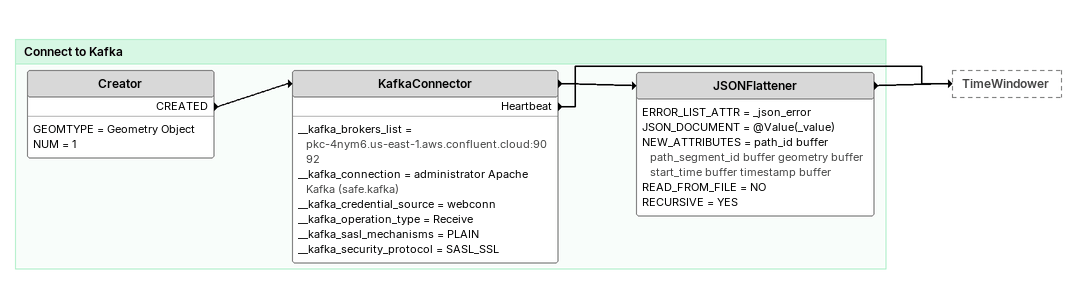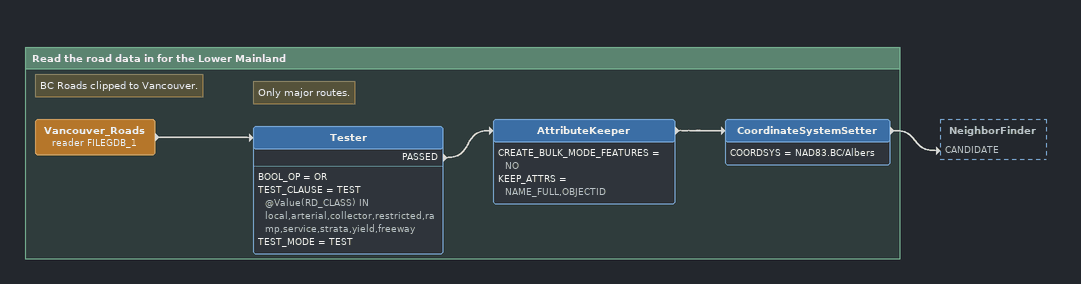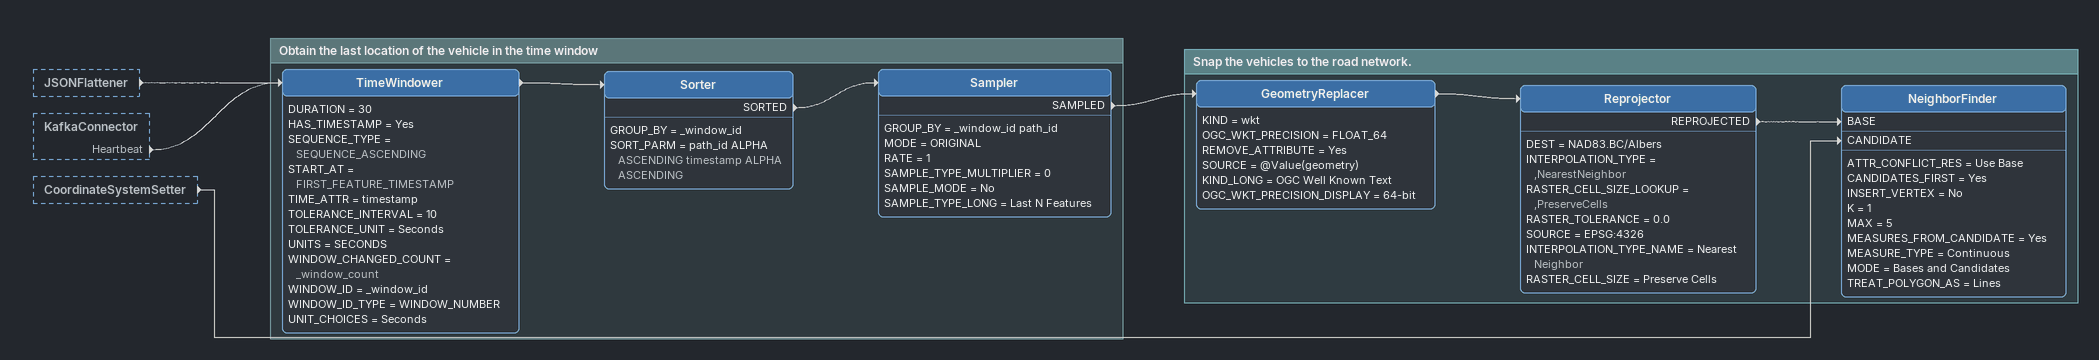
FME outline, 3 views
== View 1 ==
Bookmark: Connect to Kafka
Creator
    GEOMTYPE = Geometry Object
    NUM = 1
    CREATED -> KafkaConnector
KafkaConnector
    __kafka_brokers_list = pkc-4nym6.us-east-1.aws.confluent.cloud:9092
    __kafka_connection = administrator Apache Kafka (safe.kafka)
    __kafka_credential_source = webconn
    __kafka_operation_type = Receive
    __kafka_sasl_mechanisms = PLAIN
    __kafka_security_protocol = SASL_SSL
    -> JSONFlattener
    Heartbeat -> TimeWindower
JSONFlattener
    ERROR_LIST_ATTR = _json_error
    JSON_DOCUMENT = @Value(_value)
    NEW_ATTRIBUTES = path_id buffer path_segment_id buffer geometry buffer start_time buffer timestamp buffer
    READ_FROM_FILE = NO
    RECURSIVE = YES
    -> TimeWindower

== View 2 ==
Bookmark: Read the road data in for the Lower Mainland
Note: BC Roads clipped to Vancouver.
Vancouver_Roads (reader FILEGDB_1)
    -> Tester
Note: Only major routes.
Tester
    BOOL_OP = OR
    TEST_CLAUSE = TEST @Value(RD_CLASS) IN local,arterial,collector,restricted,ramp,service,strata,yield,freeway
    TEST_MODE = TEST
    PASSED -> AttributeKeeper
AttributeKeeper
    CREATE_BULK_MODE_FEATURES = NO
    KEEP_ATTRS = NAME_FULL,OBJECTID
    -> CoordinateSystemSetter
CoordinateSystemSetter
    COORDSYS = NAD83.BC/Albers
    -> NeighborFinder [CANDIDATE]

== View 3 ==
JSONFlattener [outside]
    -> TimeWindower
KafkaConnector [outside]
    Heartbeat -> TimeWindower
CoordinateSystemSetter [outside]
    -> NeighborFinder [CANDIDATE]

Bookmark: Obtain the last location of the vehicle in the time window
TimeWindower
    DURATION = 30
    HAS_TIMESTAMP = Yes
    SEQUENCE_TYPE = SEQUENCE_ASCENDING
    START_AT = FIRST_FEATURE_TIMESTAMP
    TIME_ATTR = timestamp
    TOLERANCE_INTERVAL = 10
    TOLERANCE_UNIT = Seconds
    UNITS = SECONDS
    WINDOW_CHANGED_COUNT = _window_count
    WINDOW_ID = _window_id
    WINDOW_ID_TYPE = WINDOW_NUMBER
    UNIT_CHOICES = Seconds
    -> Sorter
Sorter
    GROUP_BY = _window_id
    SORT_PARM = path_id ALPHA ASCENDING timestamp ALPHA ASCENDING
    SORTED -> Sampler
Sampler
    GROUP_BY = _window_id path_id
    MODE = ORIGINAL
    RATE = 1
    SAMPLE_TYPE_MULTIPLIER = 0
    SAMPLE_MODE = No
    SAMPLE_TYPE_LONG = Last N Features
    SAMPLED -> GeometryReplacer

Bookmark: Snap the vehicles to the road network.
GeometryReplacer
    KIND = wkt
    OGC_WKT_PRECISION = FLOAT_64
    REMOVE_ATTRIBUTE = Yes
    SOURCE = @Value(geometry)
    KIND_LONG = OGC Well Known Text
    OGC_WKT_PRECISION_DISPLAY = 64-bit
    -> Reprojector
Reprojector
    DEST = NAD83.BC/Albers
    INTERPOLATION_TYPE = ,NearestNeighbor
    RASTER_CELL_SIZE_LOOKUP = ,PreserveCells
    RASTER_TOLERANCE = 0.0
    SOURCE = EPSG:4326
    INTERPOLATION_TYPE_NAME = Nearest Neighbor
    RASTER_CELL_SIZE = Preserve Cells
    REPROJECTED -> NeighborFinder [BASE]
NeighborFinder
    ATTR_CONFLICT_RES = Use Base
    CANDIDATES_FIRST = Yes
    INSERT_VERTEX = No
    K = 1
    MAX = 5
    MEASURES_FROM_CANDIDATE = Yes
    MEASURE_TYPE = Continuous
    MODE = Bases and Candidates
    TREAT_POLYGON_AS = Lines
